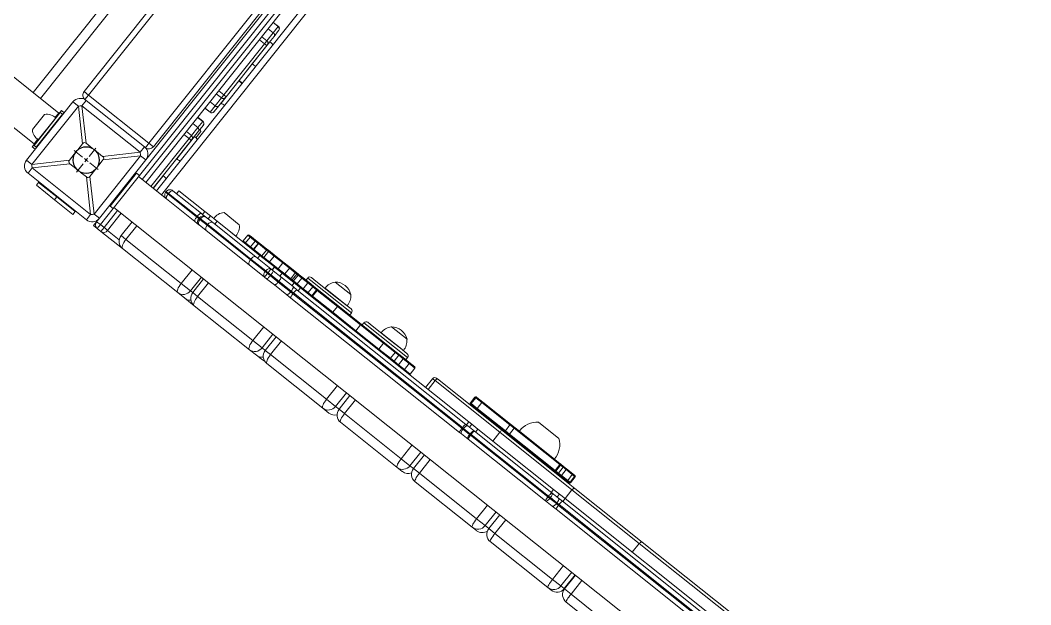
# Model space of a CAD drawing. Header units: millimetres. Extents: x -229914 to 856942, y -268655 to 87212.
# Drawn here: x -140151 to -139067, y 20175 to 20802 of the extents above; entities that cross this region are included whole.
import ezdxf

# ---------------------------------------------------------------- set-up
doc = ezdxf.new("R2010")
doc.units = ezdxf.units.MM

# ---------------------------------------------------------------- blocks, each defined once
blk = doc.blocks.new('SW_CENTERMARKSYMBOL_211')
at = {"color": 0, "linetype": 'Continuous', "lineweight": 0}
for p, q in [((0, 5), (0, 16.5)), ((-5, 0), (-16.5, 0)), ((0, 0), (-2.5, 0)), ((0, 0), (0, 2.5)), ((0, 0), (0, -2.5)), ((0, 0), (2.5, 0)), ((5, 0), (16.5, 0)), ((0, -5), (0, -16.5))]:
    blk.add_line(p, q, dxfattribs=at)
blk = doc.blocks.new('Т912NEW')
at = {"color": 8, "linetype": 'Continuous', "lineweight": 15}
for p, q in [((-228.9, -1933.7), (-228.9, -1076)), ((-52.9, -1076), (-52.9, -1933.7)), ((-84.3, -1395.8), (-84.3, -1932.3)), ((-79.3, -1933.7), (-79.3, -1395.8)), ((-67.3, -1714.6), (-67.3, -1714.3)), ((-67.3, -1733.9), (-67.3, -1723)), ((-67.3, -1738.1), (-67.3, -1733.9)), ((-67.3, -1812.3), (-67.3, -1808.2)), ((-67.3, -1823.2), (-67.3, -1812.3)), ((-67.3, -1831.9), (-67.3, -1831.7)), ((-67.3, -1844.6), (-67.3, -1844.3)), ((-67.3, -1863.9), (-67.3, -1853)), ((-67.3, -1868.1), (-67.3, -1863.9)), ((-67.3, -1933.7), (-67.3, -1868.1)), ((346.5, -1893.7), (345.3, -1893.7)), ((482.8, -1893.7), (482, -1893.7)), ((129.5, -1905.7), (125.4, -1905.7)), ((185.4, -1905.7), (129.5, -1905.7)), ((206.5, -1905.7), (202.4, -1905.7)), ((262.4, -1905.7), (206.5, -1905.7)), ((345.3, -1901.7), (346.5, -1901.7)), ((349.5, -1902.7), (349.5, -1903.7)), ((427.9, -1903.7), (427.9, -1902.7)), ((439.7, -1902.7), (439.7, -1903.7)), ((453.1, -1902.7), (453.1, -1903.7)), ((482, -1901.7), (482.8, -1901.7)), ((49.8, -1909.7), (46.6, -1909.7)), ((46.6, -1917.7), (49.8, -1917.7)), ((113.6, -1909.7), (111.6, -1909.7)), ((111.6, -1917.7), (113.6, -1917.7)), ((115.3, -1909.7), (113.6, -1909.7)), ((113.6, -1917.7), (115.3, -1917.7)), ((275.6, -1909.7), (267.7, -1909.7)), ((267.7, -1917.7), (275.6, -1917.7)), ((-193.3, -1936.3), (-193.8, -1936.3)), ((-189.3, -1953.8), (-189.8, -1953.8)), ((-189.3, -1955.8), (-189.8, -1955.8)), ((-193.3, -1973.3), (-193.8, -1973.3)), ((-84.3, -1977.3), (-84.3, -1999.4)), ((-79.3, -1999.4), (-79.3, -1976)), ((-52.9, -1976), (-52.9, -1994.8)), ((22.8, -1994.8), (22.8, -1976)), ((35.5, -1976), (35.5, -1994.8)), ((45.3, -1976), (45.3, -1994.8)), ((121, -1994.8), (121, -1976)), ((133.7, -1976), (133.7, -1994.8)), ((145.4, -1976), (145.4, -1994.8)), ((222.2, -1994.8), (222.2, -1976)), ((234.6, -1976), (234.6, -1994.8)), ((246.9, -1976), (246.9, -1994.8)), ((324.5, -1994.8), (324.5, -1976)), ((336.6, -1976), (336.6, -1994.8)), ((349.5, -1976), (349.5, -1994.8)), ((427.9, -1994.8), (427.9, -1976)), ((439.7, -1976), (439.7, -1994.8)), ((453.1, -1976), (453.1, -1994.8)), ((532.2, -1994.8), (532.2, -1976)), ((543.6, -1976), (543.6, -1994.8)), ((557.6, -1976), (557.6, -1994.8)), ((-59.6, -1994.8), (-52.9, -1994.8)), ((35.5, -1994.8), (38.6, -1994.8)), ((38.6, -1994.8), (45.3, -1994.8)), ((133.7, -1994.8), (138.2, -1994.8)), ((138.2, -1994.8), (145.4, -1994.8)), ((234.6, -1994.8), (239.3, -1994.8)), ((239.3, -1994.8), (246.9, -1994.8)), ((336.6, -1994.8), (341.5, -1994.8)), ((341.5, -1994.8), (349.5, -1994.8)), ((439.7, -1994.8), (444.7, -1994.8)), ((444.7, -1994.8), (453.1, -1994.8)), ((548.7, -1994.8), (557.6, -1994.8)), ((-74.3, -1999.8), (-58.3, -1999.8)), ((138.6, -2004.8), (138.6, -2003.6))]:
    blk.add_line(p, q, dxfattribs=at)
at = {"color": 7, "linetype": 'Continuous', "lineweight": 15}
for p, q in [((-218.9, -1076), (-218.9, -1933.7)), ((-59.6, -1076), (-59.6, -1933.7)), ((-186.8, -1898.8), (-186.8, -1110.8)), ((-180.8, -1110.8), (-180.8, -1898.8)), ((-97.8, -1898.8), (-97.8, -1110.8)), ((-91.8, -1110.8), (-91.8, -1898.8)), ((-89.3, -1914.8), (-89.3, -1396.3)), ((-74.3, -1396.3), (-74.3, -1933.7)), ((-67.3, -1714.3), (-74.3, -1714.3)), ((-67.3, -1714.6), (-74.3, -1714.6)), ((-67.3, -1723), (-74.3, -1723)), ((-67.3, -1723), (-67.3, -1714.6)), ((-64.3, -1717.3), (-64.3, -1717.5)), ((-64.3, -1717.5), (-64.3, -1725.5)), ((-67.3, -1733.9), (-74.3, -1733.9)), ((-64.3, -1725.5), (-64.3, -1736.9)), ((-64.1, -1732.9), (-64.3, -1732.9)), ((-64.1, -1763.2), (-64.1, -1732.8)), ((-67.3, -1738.1), (-74.3, -1738.1)), ((-67.3, -1808.2), (-67.3, -1738.1)), ((-67.3, -1738.1), (-64.3, -1738.1)), ((-64.3, -1736.9), (-64.3, -1738.1)), ((-64.3, -1738.1), (-64.3, -1808.2)), ((-64.3, -1763.2), (-64.1, -1763.2)), ((-64.1, -1786), (-64.1, -1763.2)), ((-64.3, -1785.9), (-64.1, -1785.9)), ((-64.1, -1786.5), (-64.3, -1786.5)), ((-64.1, -1816.8), (-64.1, -1786.5)), ((-67.3, -1808.2), (-74.3, -1808.2)), ((-67.3, -1808.2), (-64.3, -1808.2)), ((-64.3, -1808.2), (-64.3, -1809.3)), ((-64.3, -1809.3), (-64.3, -1820.8)), ((-74.3, -1812.3), (-67.3, -1812.3)), ((-64.3, -1816.8), (-64.1, -1816.8)), ((-64.3, -1820.8), (-64.3, -1828.7)), ((-67.3, -1823.2), (-74.3, -1823.2)), ((-67.3, -1831.7), (-74.3, -1831.7)), ((-74.3, -1831.9), (-67.3, -1831.9)), ((-67.3, -1831.7), (-67.3, -1823.2)), ((-64.3, -1828.7), (-64.3, -1828.9)), ((-67.3, -1844.3), (-74.3, -1844.3)), ((-67.3, -1844.6), (-74.3, -1844.6)), ((-67.3, -1853), (-74.3, -1853)), ((-67.3, -1853), (-67.3, -1844.6)), ((-64.3, -1847.3), (-64.3, -1847.5)), ((-64.3, -1847.5), (-64.3, -1855.5)), ((-67.3, -1863.9), (-74.3, -1863.9)), ((-64.3, -1855.5), (-64.3, -1866.9)), ((-64.1, -1862.9), (-64.3, -1862.9)), ((-64.1, -1893.2), (-64.1, -1862.8)), ((-62.3, -1862.8), (-62.3, -1854.3)), ((-67.3, -1868.1), (-74.3, -1868.1)), ((-67.3, -1868.1), (-64.3, -1868.1)), ((-64.3, -1866.9), (-64.3, -1868.1)), ((-64.3, -1868.1), (-64.3, -1933.7)), ((443.4, -1872.2), (415.4, -1872.2)), ((-64.3, -1893.2), (-64.1, -1893.2)), ((151.2, -1890.7), (151.2, -1890.9)), ((172.7, -1890.7), (151.2, -1890.7)), ((172.7, -1890.9), (172.7, -1890.7)), ((228.2, -1890.7), (228.2, -1890.9)), ((249.7, -1890.7), (228.2, -1890.7)), ((249.7, -1890.9), (249.7, -1890.7)), ((345.3, -1893.7), (345.3, -1901.7)), ((346.3, -1892.7), (347.2, -1892.7)), ((354.8, -1893.7), (346.5, -1893.7)), ((346.5, -1893.7), (346.5, -1901.7)), ((347.2, -1892.7), (355.2, -1892.7)), ((354.8, -1901.7), (354.8, -1893.7)), ((393.3, -1893.7), (354.8, -1893.7)), ((355.2, -1892.7), (393.1, -1892.7)), ((393.1, -1892.7), (399.6, -1892.7)), ((393.3, -1901.7), (393.3, -1893.7)), ((398.9, -1893.7), (393.3, -1893.7)), ((461.7, -1893.7), (398.9, -1893.7)), ((398.9, -1893.7), (398.9, -1901.7)), ((399.6, -1892.7), (460.9, -1892.7)), ((453.5, -1892.5), (405.4, -1892.5)), ((405.5, -1892.5), (405.5, -1892.7)), ((453.4, -1892.7), (453.4, -1892.5)), ((460.9, -1892.7), (461.8, -1892.7)), ((461.7, -1901.7), (461.7, -1893.7)), ((462.6, -1893.7), (461.7, -1893.7)), ((461.8, -1892.7), (465.9, -1892.7)), ((462.6, -1901.7), (462.6, -1893.7)), ((466.1, -1893.7), (462.6, -1893.7)), ((465.9, -1892.7), (470.2, -1892.7)), ((466.1, -1893.7), (466.1, -1901.7)), ((470.3, -1893.7), (466.1, -1893.7)), ((470.2, -1892.7), (478.6, -1892.7)), ((470.3, -1901.7), (470.3, -1893.7)), ((478.8, -1893.7), (470.3, -1893.7)), ((478.6, -1892.7), (481.6, -1892.7)), ((478.8, -1901.7), (478.8, -1893.7)), ((482, -1893.7), (478.8, -1893.7)), ((481.6, -1892.7), (481.8, -1892.7)), ((482, -1901.7), (482, -1893.7)), ((482.8, -1901.7), (482.8, -1893.7)), ((-186.8, -1898.8), (-180.8, -1898.8)), ((-180.8, -1898.8), (-180.8, -1904.8)), ((-180.8, -1898.8), (-97.8, -1898.8)), ((-179.3, -1904.8), (-180.8, -1904.8)), ((-179.3, -1904.8), (-179.3, -1912.2)), ((-179.3, -1904.8), (-99.3, -1904.8)), ((-97.8, -1904.8), (-99.3, -1904.8)), ((-99.3, -1912.2), (-99.3, -1904.8)), ((-97.8, -1898.8), (-91.8, -1898.8)), ((-97.8, -1898.8), (-97.8, -1904.8)), ((-97.8, -1904.8), (-96.8, -1904.8)), ((-96.8, -1904.8), (-96.8, -1904.8)), ((32.4, -1906.7), (11.4, -1906.7)), ((125.4, -1905.7), (125.4, -1908.7)), ((128.4, -1902.7), (132.1, -1902.7)), ((132.1, -1902.7), (161.3, -1902.7)), ((146.7, -1902.5), (146.7, -1902.7)), ((177.1, -1902.5), (146.7, -1902.5)), ((175.4, -1902.7), (161.3, -1902.7)), ((175.4, -1902.7), (182.4, -1902.7)), ((177.1, -1902.7), (177.1, -1902.5)), ((185.4, -1908.7), (185.4, -1905.7)), ((202.4, -1905.7), (202.4, -1908.7)), ((205.4, -1902.7), (209.1, -1902.7)), ((209.1, -1902.7), (238.3, -1902.7)), ((223.7, -1902.5), (223.7, -1902.7)), ((254.1, -1902.5), (223.7, -1902.5)), ((252.4, -1902.7), (238.3, -1902.7)), ((252.4, -1902.7), (259.4, -1902.7)), ((254.1, -1902.7), (254.1, -1902.5)), ((262.4, -1908.7), (262.4, -1905.7)), ((300.8, -1906.7), (297.4, -1906.7)), ((297.4, -1918.7), (297.4, -1906.7)), ((300.4, -1903.7), (301.7, -1903.7)), ((300.8, -1918.7), (300.8, -1906.7)), ((389.7, -1906.7), (300.8, -1906.7)), ((301.7, -1903.7), (389.4, -1903.7)), ((347.2, -1902.7), (346.3, -1902.7)), ((346.5, -1901.7), (354.8, -1901.7)), ((355.2, -1902.7), (347.2, -1902.7)), ((354.8, -1901.7), (393.3, -1901.7)), ((393.1, -1902.7), (355.2, -1902.7)), ((389.4, -1903.7), (490.4, -1903.7)), ((389.7, -1918.7), (389.7, -1906.7)), ((488.7, -1906.7), (389.7, -1906.7)), ((399.6, -1902.7), (393.1, -1902.7)), ((393.3, -1901.7), (398.9, -1901.7)), ((398.9, -1901.7), (461.7, -1901.7)), ((460.9, -1902.7), (399.6, -1902.7)), ((444.7, -1902.7), (444.7, -1903.7)), ((461.8, -1902.7), (460.9, -1902.7)), ((461.7, -1901.7), (462.6, -1901.7)), ((465.9, -1902.7), (461.8, -1902.7)), ((462.6, -1901.7), (466.1, -1901.7)), ((470.2, -1902.7), (465.9, -1902.7)), ((466.1, -1901.7), (470.3, -1901.7)), ((478.6, -1902.7), (470.2, -1902.7)), ((470.3, -1901.7), (478.8, -1901.7)), ((481.6, -1902.7), (478.6, -1902.7)), ((478.8, -1901.7), (482, -1901.7)), ((481.8, -1902.7), (481.6, -1902.7)), ((488.7, -1918.7), (488.7, -1906.7)), ((581, -1906.7), (488.7, -1906.7)), ((490.4, -1903.7), (582.5, -1903.7)), ((581, -1918.7), (581, -1906.7)), ((723.5, -1906.7), (581, -1906.7)), ((582.5, -1903.7), (723.4, -1903.7)), ((-181.9, -1914.8), (-189.3, -1914.8)), ((-189.3, -1994.8), (-189.3, -1914.8)), ((-153.3, -1943.5), (-181.9, -1914.8)), ((-181.9, -1914.8), (-181.9, -1994.8)), ((-179.3, -1912.2), (-150.6, -1940.8)), ((-99.3, -1912.2), (-179.3, -1912.2)), ((-127.9, -1940.8), (-99.3, -1912.2)), ((-96.6, -1914.8), (-125.3, -1943.5)), ((-96.6, -1994.8), (-96.6, -1914.8)), ((-89.3, -1914.8), (-96.6, -1914.8)), ((-89.3, -1914.8), (-89.3, -1994.8)), ((-64.1, -1916.5), (-64.3, -1916.5)), ((-64.1, -1933.7), (-64.1, -1916.5)), ((-41, -1922.7), (-41, -1918.7)), ((-41, -1918.7), (-5.2, -1918.7)), ((-5.2, -1922.7), (-5.2, -1918.7)), ((-5.2, -1918.7), (2.3, -1918.7)), ((2.3, -1922.7), (2.3, -1918.7)), ((2.3, -1918.7), (11.4, -1918.7)), ((6.7, -1918.5), (6.7, -1918.7)), ((37, -1918.5), (6.7, -1918.5)), ((11.4, -1922.7), (11.4, -1918.7)), ((11.4, -1918.7), (70.2, -1918.7)), ((37, -1918.7), (37, -1918.5)), ((46.6, -1909.7), (46.6, -1917.7)), ((47.6, -1908.7), (50.7, -1908.7)), ((56.7, -1909.7), (49.8, -1909.7)), ((49.8, -1909.7), (49.8, -1917.7)), ((49.8, -1917.7), (56.7, -1917.7)), ((50.7, -1908.7), (56.2, -1908.7)), ((56.2, -1908.7), (60.3, -1908.7)), ((56.7, -1909.7), (56.7, -1917.7)), ((60.7, -1909.7), (56.7, -1909.7)), ((56.7, -1917.7), (60.7, -1917.7)), ((60.3, -1908.7), (71.2, -1908.7)), ((60.7, -1909.7), (60.7, -1917.7)), ((61.2, -1909.7), (60.7, -1909.7)), ((60.7, -1917.7), (61.2, -1917.7)), ((61.2, -1909.7), (61.2, -1917.7)), ((72.2, -1909.7), (61.2, -1909.7)), ((61.2, -1917.7), (72.2, -1917.7)), ((70.2, -1922.7), (70.2, -1918.7)), ((70.2, -1918.7), (90.1, -1918.7)), ((71.2, -1908.7), (73.8, -1908.7)), ((72.2, -1909.7), (72.2, -1917.7)), ((74.8, -1909.7), (72.2, -1909.7)), ((72.2, -1917.7), (74.8, -1917.7)), ((73.8, -1908.7), (81.6, -1908.7)), ((74.8, -1909.7), (74.8, -1917.7)), ((82.5, -1909.7), (74.8, -1909.7)), ((74.8, -1917.7), (82.5, -1917.7)), ((81.6, -1908.7), (93.9, -1908.7)), ((82.5, -1909.7), (82.5, -1917.7)), ((94.5, -1909.7), (82.5, -1909.7)), ((82.5, -1917.7), (94.5, -1917.7)), ((90.1, -1922.7), (90.1, -1918.7)), ((90.1, -1918.7), (90.4, -1918.7)), ((90.4, -1922.7), (90.4, -1918.7)), ((90.4, -1918.7), (100.9, -1918.7)), ((93.9, -1908.7), (103.2, -1908.7)), ((94.5, -1909.7), (94.5, -1917.7)), ((103.4, -1909.7), (94.5, -1909.7)), ((94.5, -1917.7), (103.4, -1917.7)), ((100.9, -1922.7), (100.9, -1918.7)), ((100.9, -1918.7), (117.4, -1918.7)), ((103.2, -1908.7), (112.4, -1908.7)), ((103.4, -1909.7), (103.4, -1917.7)), ((111.6, -1909.7), (103.4, -1909.7)), ((103.4, -1917.7), (111.6, -1917.7)), ((111.6, -1909.7), (111.6, -1917.7)), ((112.4, -1908.7), (114.6, -1908.7)), ((113.6, -1909.7), (113.6, -1917.7)), ((114.6, -1908.7), (116.3, -1908.7)), ((115.3, -1909.7), (115.3, -1917.7)), ((120.5, -1909.7), (115.3, -1909.7)), ((115.3, -1917.7), (120.5, -1917.7)), ((116.3, -1908.7), (121.5, -1908.7)), ((117.4, -1922.7), (117.4, -1918.7)), ((117.4, -1918.7), (126, -1918.7)), ((128.8, -1909.7), (120.5, -1909.7)), ((120.5, -1909.7), (120.5, -1917.7)), ((120.5, -1917.7), (128.8, -1917.7)), ((121.5, -1908.7), (129.6, -1908.7)), ((126, -1922.7), (126, -1918.7)), ((126, -1918.7), (356.7, -1918.7)), ((128.8, -1909.7), (128.8, -1917.7)), ((135.4, -1909.7), (128.8, -1909.7)), ((128.8, -1917.7), (135.4, -1917.7)), ((129.6, -1908.7), (135.9, -1908.7)), ((135.4, -1909.7), (135.4, -1917.7)), ((140.7, -1909.7), (135.4, -1909.7)), ((135.4, -1917.7), (140.7, -1917.7)), ((135.9, -1908.7), (140.8, -1908.7)), ((140.7, -1909.7), (141.6, -1909.7)), ((140.7, -1917.7), (140.7, -1909.7)), ((140.7, -1917.7), (141.6, -1917.7)), ((140.8, -1908.7), (168.9, -1908.7)), ((141.6, -1909.7), (141.6, -1917.7)), ((169.3, -1909.7), (141.6, -1909.7)), ((141.6, -1917.7), (169.3, -1917.7)), ((168.9, -1908.7), (201.1, -1908.7)), ((169.3, -1909.7), (169.3, -1917.7)), ((201, -1909.7), (169.3, -1909.7)), ((169.3, -1917.7), (201, -1917.7)), ((232.5, -1909.7), (201, -1909.7)), ((201, -1909.7), (201, -1917.7)), ((201, -1917.7), (232.5, -1917.7)), ((201.1, -1908.7), (232.9, -1908.7)), ((248.4, -1909.7), (232.5, -1909.7)), ((232.5, -1909.7), (232.5, -1917.7)), ((232.5, -1917.7), (248.4, -1917.7)), ((232.9, -1908.7), (249.1, -1908.7)), ((248.4, -1909.7), (248.4, -1917.7)), ((253.4, -1909.7), (248.4, -1909.7)), ((248.4, -1917.7), (253.4, -1917.7)), ((249.1, -1908.7), (252.9, -1908.7)), ((252.9, -1908.7), (258.7, -1908.7)), ((253.4, -1909.7), (253.4, -1917.7)), ((259.5, -1909.7), (253.4, -1909.7)), ((253.4, -1917.7), (259.5, -1917.7)), ((258.7, -1908.7), (266.7, -1908.7)), ((259.5, -1909.7), (259.5, -1917.7)), ((267.7, -1909.7), (259.5, -1909.7)), ((259.5, -1917.7), (267.7, -1917.7)), ((266.7, -1908.7), (274.6, -1908.7)), ((267.7, -1909.7), (267.7, -1917.7)), ((275.6, -1917.7), (275.6, -1909.7)), ((356.7, -1922.7), (356.7, -1918.7)), ((356.7, -1918.7), (360.7, -1918.7)), ((360.7, -1922.7), (360.7, -1918.7)), ((360.7, -1918.7), (369.1, -1918.7)), ((369.1, -1922.7), (369.1, -1918.7)), ((369.1, -1918.7), (473.1, -1918.7)), ((473.1, -1922.7), (473.1, -1918.7)), ((473.1, -1918.7), (480.9, -1918.7)), ((480.9, -1922.7), (480.9, -1918.7)), ((480.9, -1918.7), (488.8, -1918.7)), ((488.8, -1922.7), (488.8, -1918.7)), ((488.8, -1918.7), (739.8, -1918.7)), ((-189.3, -1929.8), (-193.3, -1929.8)), ((-193.3, -1929.8), (-193.3, -1939.7)), ((-47.8, -1927.7), (-51.1, -1927.7)), ((-51.1, -1928.7), (-51.1, -1927.7)), ((-51.1, -1928.7), (-47.8, -1928.7)), ((-8.6, -1927.7), (-47.8, -1927.7)), ((-47.8, -1928.7), (-47.8, -1927.7)), ((-47.8, -1928.7), (-8.6, -1928.7)), ((-46.1, -1922.7), (-6.9, -1922.7)), ((-5.7, -1927.7), (-8.6, -1927.7)), ((-8.6, -1928.7), (-8.6, -1927.7)), ((-8.6, -1928.7), (-5.7, -1928.7)), ((-6.9, -1922.7), (-1.5, -1922.7)), ((-4.1, -1927.7), (-5.7, -1927.7)), ((-5.7, -1928.7), (-5.7, -1927.7)), ((-5.7, -1928.7), (-4.1, -1928.7)), ((5.8, -1927.7), (-4.1, -1927.7)), ((-4.1, -1928.7), (-4.1, -1927.7)), ((-4.1, -1928.7), (5.8, -1928.7)), ((-1.5, -1922.7), (-1.1, -1922.7)), ((-1.1, -1922.7), (8.6, -1922.7)), ((65.1, -1927.7), (5.8, -1927.7)), ((5.8, -1928.7), (5.8, -1927.7)), ((5.8, -1928.7), (65.1, -1928.7)), ((8.6, -1922.7), (67.6, -1922.7)), ((85.4, -1927.7), (65.1, -1927.7)), ((65.1, -1928.7), (65.1, -1927.7)), ((65.1, -1928.7), (85.4, -1928.7)), ((67.6, -1922.7), (88.5, -1922.7)), ((88.6, -1927.7), (85.4, -1927.7)), ((85.4, -1928.7), (85.4, -1927.7)), ((85.4, -1928.7), (88.6, -1928.7)), ((88.5, -1922.7), (91.4, -1922.7)), ((88.6, -1928.7), (88.6, -1927.7)), ((92.4, -1927.7), (88.6, -1927.7)), ((88.6, -1928.7), (92.4, -1928.7)), ((91.4, -1922.7), (102.2, -1922.7)), ((92.4, -1928.7), (92.4, -1927.7)), ((103.4, -1927.7), (92.4, -1927.7)), ((92.4, -1928.7), (103.4, -1928.7)), ((102.2, -1922.7), (118.9, -1922.7)), ((103.4, -1928.7), (103.4, -1927.7)), ((120.3, -1927.7), (103.4, -1927.7)), ((103.4, -1928.7), (120.3, -1928.7)), ((118.9, -1922.7), (124.7, -1922.7)), ((120.3, -1928.7), (120.3, -1927.7)), ((123.5, -1927.7), (120.3, -1927.7)), ((120.3, -1928.7), (123.5, -1928.7)), ((355.2, -1927.7), (123.5, -1927.7)), ((123.5, -1928.7), (123.5, -1927.7)), ((123.5, -1928.7), (355.2, -1928.7)), ((124.7, -1922.7), (355.9, -1922.7)), ((356.6, -1927.7), (355.2, -1927.7)), ((355.2, -1928.7), (355.2, -1927.7)), ((355.2, -1928.7), (356.6, -1928.7)), ((355.9, -1922.7), (358.6, -1922.7)), ((365.7, -1927.7), (356.6, -1927.7)), ((356.6, -1928.7), (356.6, -1927.7)), ((356.6, -1928.7), (365.7, -1928.7)), ((358.6, -1922.7), (367.7, -1922.7)), ((367.1, -1927.7), (365.7, -1927.7)), ((365.7, -1928.7), (365.7, -1927.7)), ((365.7, -1928.7), (367.1, -1928.7)), ((473.2, -1927.7), (367.1, -1927.7)), ((367.1, -1928.7), (367.1, -1927.7)), ((367.1, -1928.7), (473.2, -1928.7)), ((367.7, -1922.7), (473.8, -1922.7)), ((475.8, -1927.7), (473.2, -1927.7)), ((473.2, -1928.7), (473.2, -1927.7)), ((473.2, -1928.7), (475.8, -1928.7)), ((473.8, -1922.7), (482.9, -1922.7)), ((475.8, -1928.7), (475.8, -1927.7)), ((484.8, -1927.7), (475.8, -1927.7)), ((475.8, -1928.7), (484.8, -1928.7)), ((482.9, -1922.7), (488.3, -1922.7)), ((484.8, -1928.7), (484.8, -1927.7)), ((487.8, -1927.7), (484.8, -1927.7)), ((484.8, -1928.7), (487.8, -1928.7)), ((739.6, -1927.7), (487.8, -1927.7)), ((487.8, -1928.7), (487.8, -1927.7)), ((487.8, -1928.7), (739.6, -1928.7)), ((488.3, -1922.7), (740.1, -1922.7)), ((-193.8, -1933.7), (-2085.8, -1933.7)), ((-193.8, -1939.6), (-193.8, -1933.7)), ((-193.3, -1934.8), (-193.8, -1934.8)), ((-193, -1939.6), (-193, -1970)), ((-192.8, -1939.7), (-193, -1939.7)), ((-192.8, -1932.3), (-189.8, -1932.3)), ((-192.8, -1977.3), (-192.8, -1932.3)), ((-189.8, -1977.3), (-189.8, -1932.3)), ((-150.6, -1940.8), (-142.2, -1940.8)), ((-136.3, -1940.8), (-127.9, -1940.8)), ((-88.3, -1932.3), (-88.3, -1977.3)), ((-88.3, -1932.3), (-84.3, -1932.3)), ((-84.3, -1932.3), (-84.3, -1977.3)), ((-46.1, -1933.7), (-84.3, -1933.7)), ((-6.9, -1933.7), (-46.1, -1933.7)), ((-1.5, -1933.7), (-6.9, -1933.7)), ((-1.1, -1933.7), (-1.5, -1933.7)), ((8.6, -1933.7), (-1.1, -1933.7)), ((67.6, -1933.7), (8.6, -1933.7)), ((88.5, -1933.7), (67.6, -1933.7)), ((91.4, -1933.7), (88.5, -1933.7)), ((102.2, -1933.7), (91.4, -1933.7)), ((118.9, -1933.7), (102.2, -1933.7)), ((124.7, -1933.7), (118.9, -1933.7)), ((355.9, -1933.7), (124.7, -1933.7)), ((358.6, -1933.7), (355.9, -1933.7)), ((367.7, -1933.7), (358.6, -1933.7)), ((473.8, -1933.7), (367.7, -1933.7)), ((482.9, -1933.7), (473.8, -1933.7)), ((488.3, -1933.7), (482.9, -1933.7)), ((740.1, -1933.7), (488.3, -1933.7)), ((-204.8, -1944.3), (-204.8, -1965.3)), ((-153.3, -1943.5), (-153.3, -1951.9)), ((-125.3, -1943.5), (-125.3, -1951.9)), ((-153.3, -1957.7), (-153.3, -1966.2)), ((-125.3, -1957.7), (-125.3, -1966.2)), ((-193.8, -1976), (-193.8, -1970)), ((-193.3, -1970), (-193.3, -1979.8)), ((-193, -1970), (-192.8, -1970)), ((-181.9, -1994.8), (-153.3, -1966.2)), ((-150.6, -1968.8), (-179.3, -1997.5)), ((-142.2, -1968.8), (-150.6, -1968.8)), ((-127.9, -1968.8), (-136.3, -1968.8)), ((-99.3, -1997.5), (-127.9, -1968.8)), ((-125.3, -1966.2), (-96.6, -1994.8)), ((-289.9, -1976), (-193.8, -1976)), ((-193.3, -1974.8), (-193.8, -1974.8)), ((-189.3, -1979.8), (-193.3, -1979.8)), ((-192.8, -1977.3), (-189.8, -1977.3)), ((-88.3, -1977.3), (-84.3, -1977.3)), ((-84.3, -1976), (1805.8, -1976)), ((-74.3, -1976), (-74.3, -1999.8)), ((-59.6, -1976), (-59.6, -1994.8)), ((38.6, -1976), (38.6, -1994.8)), ((138.2, -1976), (138.2, -1994.8)), ((239.3, -1976), (239.3, -1994.8)), ((341.5, -1976), (341.5, -1994.8)), ((444.7, -1976), (444.7, -1994.8)), ((548.2, -1976), (548.2, -1994.8)), ((548.7, -1976), (548.7, -1994.8)), ((-189.3, -1994.8), (-181.9, -1994.8)), ((-96.6, -1994.8), (-89.3, -1994.8)), ((-89.3, -1999.8), (-89.3, -1994.8)), ((-52.9, -1994.8), (22.8, -1994.8)), ((22.8, -1994.8), (35.5, -1994.8)), ((45.3, -1994.8), (121, -1994.8)), ((121, -1994.8), (133.7, -1994.8)), ((145.4, -1994.8), (222.2, -1994.8)), ((222.2, -1994.8), (234.6, -1994.8)), ((246.9, -1994.8), (324.5, -1994.8)), ((324.5, -1994.8), (336.6, -1994.8)), ((349.5, -1994.8), (427.9, -1994.8)), ((427.9, -1994.8), (439.7, -1994.8)), ((453.1, -1994.8), (532.2, -1994.8)), ((532.2, -1994.8), (543.6, -1994.8)), ((543.6, -1994.8), (548.2, -1994.8)), ((557.6, -1994.8), (637.1, -1994.8)), ((-179.3, -1997.5), (-99.3, -1997.5)), ((-179.3, -1997.5), (-179.3, -2004.8)), ((-99.3, -2004.8), (-179.3, -2004.8)), ((-164.3, -2004.8), (-164.3, -2005.3)), ((-164.3, -2009.3), (-164.3, -2005.3)), ((-164.3, -2005.3), (-139.3, -2005.3)), ((-139.3, -2005.3), (-114.3, -2005.3)), ((-139.3, -2009.3), (-139.3, -2005.3)), ((-114.3, -2004.8), (-114.3, -2005.3)), ((-114.3, -2005.3), (-114.3, -2009.3)), ((-99.3, -2004.8), (-99.3, -1997.5)), ((-89.3, -2004.8), (-89.3, -1999.8)), ((-84.3, -2004.8), (-89.3, -2004.8)), ((-84.3, -1999.4), (-84.3, -2004.8)), ((-79.3, -1999.4), (-84.3, -1999.4)), ((-79.3, -2004.8), (-84.3, -2004.8)), ((-79.3, -2004.8), (-79.3, -1999.4)), ((-49.6, -2004.8), (-79.3, -2004.8)), ((26, -2004.8), (-49.6, -2004.8)), ((35.8, -2004.8), (26, -2004.8)), ((48.6, -2004.8), (35.8, -2004.8)), ((124.3, -2004.8), (48.6, -2004.8)), ((134, -2004.8), (124.3, -2004.8)), ((138.6, -2004.8), (134, -2004.8)), ((225, -2004.8), (148.2, -2004.8)), ((233.4, -2004.8), (225, -2004.8)), ((326.9, -2004.8), (249.3, -2004.8)), ((334.1, -2004.8), (326.9, -2004.8)), ((429.9, -2004.8), (351.5, -2004.8)), ((435.8, -2004.8), (429.9, -2004.8)), ((533.7, -2004.8), (454.7, -2004.8)), ((538.3, -2004.8), (533.7, -2004.8)), ((638.2, -2004.8), (558.7, -2004.8)), ((-139.3, -2009.3), (-164.3, -2009.3)), ((-114.3, -2009.3), (-139.3, -2009.3))]:
    blk.add_line(p, q, dxfattribs=at)
at = {"color": 7, "linetype": 'Continuous', "lineweight": 15, "flags": 128}
for points in [[(-62.3, -1854.3), (-63.4, -1853.2), (-64.3, -1852.6)], [(301.7, -1903.7), (301.6, -1903.7), (301.4, -1903.9), (301.2, -1904.2), (301.1, -1904.6), (301, -1905), (300.9, -1905.5), (300.8, -1906.1), (300.8, -1906.7)], [(490.4, -1903.7), (490.1, -1903.7), (489.8, -1903.9), (489.5, -1904.2), (489.2, -1904.6), (489, -1905), (488.8, -1905.5), (488.7, -1906.1), (488.7, -1906.7)], [(581, -1906.7), (581.1, -1906.1), (581.1, -1905.5), (581.3, -1905), (581.5, -1904.6), (581.7, -1904.2), (581.9, -1903.9), (582.2, -1903.7), (582.5, -1903.7)], [(56.2, -1908.7), (56.3, -1908.7), (56.4, -1908.8), (56.5, -1908.9), (56.5, -1909), (56.6, -1909.1), (56.6, -1909.3), (56.6, -1909.5), (56.7, -1909.7)], [(56.7, -1917.7), (56.6, -1917.9), (56.6, -1918.1), (56.6, -1918.2), (56.5, -1918.4), (56.5, -1918.5), (56.4, -1918.6), (56.3, -1918.7), (56.2, -1918.7)], [(60.3, -1908.7), (60.3, -1908.7), (60.4, -1908.8), (60.5, -1908.9), (60.6, -1909), (60.6, -1909.1), (60.6, -1909.3), (60.7, -1909.5), (60.7, -1909.7)], [(60.7, -1917.7), (60.7, -1917.9), (60.6, -1918.1), (60.6, -1918.2), (60.6, -1918.4), (60.5, -1918.5), (60.4, -1918.6), (60.3, -1918.7), (60.3, -1918.7)], [(93.9, -1908.7), (94, -1908.7), (94.1, -1908.8), (94.2, -1908.9), (94.3, -1909), (94.4, -1909.1), (94.5, -1909.3), (94.5, -1909.5), (94.5, -1909.7)], [(94.5, -1917.7), (94.5, -1917.9), (94.5, -1918.1), (94.4, -1918.2), (94.3, -1918.4), (94.2, -1918.5), (94.1, -1918.6), (94, -1918.7), (93.9, -1918.7)], [(135.9, -1908.7), (135.8, -1908.7), (135.7, -1908.8), (135.6, -1908.9), (135.6, -1909), (135.5, -1909.1), (135.4, -1909.3), (135.4, -1909.5), (135.4, -1909.7)], [(135.4, -1917.7), (135.4, -1917.9), (135.4, -1918.1), (135.5, -1918.2), (135.6, -1918.4), (135.6, -1918.5), (135.7, -1918.6), (135.8, -1918.7), (135.9, -1918.7)], [(168.9, -1908.7), (169, -1908.7), (169, -1908.8), (169.1, -1908.9), (169.2, -1909), (169.2, -1909.1), (169.2, -1909.3), (169.3, -1909.5), (169.3, -1909.7)], [(168.9, -1918.7), (169, -1918.7), (169, -1918.6), (169.1, -1918.5), (169.2, -1918.4), (169.2, -1918.2), (169.2, -1918.1), (169.3, -1917.9), (169.3, -1917.7)], [(232.9, -1908.7), (232.8, -1908.7), (232.7, -1908.8), (232.7, -1908.9), (232.6, -1909), (232.5, -1909.1), (232.5, -1909.3), (232.5, -1909.5), (232.5, -1909.7)], [(232.9, -1918.7), (232.8, -1918.7), (232.7, -1918.6), (232.7, -1918.5), (232.6, -1918.4), (232.5, -1918.2), (232.5, -1918.1), (232.5, -1917.9), (232.5, -1917.7)], [(253.4, -1909.7), (253.4, -1909.5), (253.4, -1909.3), (253.3, -1909.1), (253.3, -1909), (253.2, -1908.9), (253.1, -1908.8), (253, -1908.7), (252.9, -1908.7)], [(252.9, -1918.7), (253, -1918.7), (253.1, -1918.6), (253.2, -1918.5), (253.3, -1918.4), (253.3, -1918.2), (253.4, -1918.1), (253.4, -1917.9), (253.4, -1917.7)], [(-46.1, -1922.7), (-46.4, -1922.8), (-46.7, -1923.1), (-47, -1923.5), (-47.3, -1924.1), (-47.5, -1924.9), (-47.7, -1925.8), (-47.8, -1926.7), (-47.8, -1927.7)], [(-47.8, -1928.7), (-47.8, -1929.7), (-47.7, -1930.6), (-47.5, -1931.5), (-47.3, -1932.2), (-47, -1932.8), (-46.7, -1933.3), (-46.4, -1933.6), (-46.1, -1933.7)], [(-6.9, -1922.7), (-7.2, -1922.8), (-7.5, -1923.1), (-7.8, -1923.5), (-8.1, -1924.1), (-8.3, -1924.9), (-8.5, -1925.8), (-8.6, -1926.7), (-8.6, -1927.7)], [(-8.6, -1928.7), (-8.6, -1929.7), (-8.5, -1930.6), (-8.3, -1931.5), (-8.1, -1932.2), (-7.8, -1932.8), (-7.5, -1933.3), (-7.2, -1933.6), (-6.9, -1933.7)], [(-1.1, -1922.7), (-1.7, -1922.8), (-2.3, -1923.1), (-2.8, -1923.5), (-3.2, -1924.1), (-3.6, -1924.9), (-3.9, -1925.8), (-4.1, -1926.7), (-4.1, -1927.7)], [(-4.1, -1928.7), (-4.1, -1929.7), (-3.9, -1930.6), (-3.6, -1931.5), (-3.2, -1932.2), (-2.8, -1932.8), (-2.3, -1933.3), (-1.7, -1933.6), (-1.1, -1933.7)], [(8.6, -1922.7), (8, -1922.8), (7.5, -1923.1), (7, -1923.5), (6.6, -1924.1), (6.3, -1924.9), (6, -1925.8), (5.8, -1926.7), (5.8, -1927.7)], [(5.8, -1928.7), (5.8, -1929.7), (6, -1930.6), (6.3, -1931.5), (6.6, -1932.2), (7, -1932.8), (7.5, -1933.3), (8, -1933.6), (8.6, -1933.7)], [(67.6, -1922.7), (67.2, -1922.8), (66.7, -1923.1), (66.2, -1923.5), (65.9, -1924.1), (65.5, -1924.9), (65.3, -1925.8), (65.2, -1926.7), (65.1, -1927.7)], [(65.1, -1928.7), (65.2, -1929.7), (65.3, -1930.6), (65.5, -1931.5), (65.9, -1932.2), (66.2, -1932.8), (66.7, -1933.3), (67.2, -1933.6), (67.6, -1933.7)], [(88.5, -1922.7), (87.9, -1922.8), (87.3, -1923.1), (86.8, -1923.5), (86.3, -1924.1), (85.9, -1924.9), (85.6, -1925.8), (85.4, -1926.7), (85.4, -1927.7)], [(85.4, -1928.7), (85.4, -1929.7), (85.6, -1930.6), (85.9, -1931.5), (86.3, -1932.2), (86.8, -1932.8), (87.3, -1933.3), (87.9, -1933.6), (88.5, -1933.7)], [(91.4, -1922.7), (91.6, -1922.8), (91.8, -1923.1), (92, -1923.5), (92.1, -1924.1), (92.2, -1924.9), (92.3, -1925.8), (92.4, -1926.7), (92.4, -1927.7)], [(92.4, -1928.7), (92.4, -1929.7), (92.3, -1930.6), (92.2, -1931.5), (92.1, -1932.2), (92, -1932.8), (91.8, -1933.3), (91.6, -1933.6), (91.4, -1933.7)], [(102.2, -1922.7), (102.4, -1922.8), (102.6, -1923.1), (102.8, -1923.5), (103, -1924.1), (103.2, -1924.9), (103.3, -1925.8), (103.3, -1926.7), (103.4, -1927.7)], [(103.4, -1928.7), (103.3, -1929.7), (103.3, -1930.6), (103.2, -1931.5), (103, -1932.2), (102.8, -1932.8), (102.6, -1933.3), (102.4, -1933.6), (102.2, -1933.7)], [(118.9, -1922.7), (119.1, -1922.8), (119.4, -1923.1), (119.6, -1923.5), (119.9, -1924.1), (120, -1924.9), (120.2, -1925.8), (120.3, -1926.7), (120.3, -1927.7)], [(120.3, -1928.7), (120.3, -1929.7), (120.2, -1930.6), (120, -1931.5), (119.9, -1932.2), (119.6, -1932.8), (119.4, -1933.3), (119.1, -1933.6), (118.9, -1933.7)], [(123.5, -1927.7), (123.5, -1926.7), (123.6, -1925.8), (123.7, -1924.9), (123.8, -1924.1), (124, -1923.5), (124.2, -1923.1), (124.5, -1922.8), (124.7, -1922.7)], [(123.5, -1928.7), (123.5, -1929.7), (123.6, -1930.6), (123.7, -1931.5), (123.8, -1932.2), (124, -1932.8), (124.2, -1933.3), (124.5, -1933.6), (124.7, -1933.7)], [(355.2, -1927.7), (355.2, -1926.7), (355.2, -1925.8), (355.3, -1924.9), (355.4, -1924.1), (355.5, -1923.5), (355.6, -1923.1), (355.8, -1922.8), (355.9, -1922.7)], [(355.2, -1928.7), (355.2, -1929.7), (355.2, -1930.6), (355.3, -1931.5), (355.4, -1932.2), (355.5, -1932.8), (355.6, -1933.3), (355.8, -1933.6), (355.9, -1933.7)], [(356.6, -1927.7), (356.7, -1926.7), (356.8, -1925.8), (357, -1924.9), (357.2, -1924.1), (357.5, -1923.5), (357.9, -1923.1), (358.3, -1922.8), (358.6, -1922.7)], [(358.6, -1933.7), (358.3, -1933.6), (357.9, -1933.3), (357.5, -1932.8), (357.2, -1932.2), (357, -1931.5), (356.8, -1930.6), (356.7, -1929.7), (356.6, -1928.7)], [(365.7, -1927.7), (365.8, -1926.7), (365.9, -1925.8), (366.1, -1924.9), (366.3, -1924.1), (366.6, -1923.5), (367, -1923.1), (367.3, -1922.8), (367.7, -1922.7)], [(367.7, -1933.7), (367.3, -1933.6), (367, -1933.3), (366.6, -1932.8), (366.3, -1932.2), (366.1, -1931.5), (365.9, -1930.6), (365.8, -1929.7), (365.7, -1928.7)], [(475.8, -1927.7), (475.8, -1926.7), (475.7, -1925.8), (475.5, -1924.9), (475.2, -1924.1), (474.9, -1923.5), (474.6, -1923.1), (474.2, -1922.8), (473.8, -1922.7)], [(473.8, -1933.7), (474.2, -1933.6), (474.6, -1933.3), (474.9, -1932.8), (475.2, -1932.2), (475.5, -1931.5), (475.7, -1930.6), (475.8, -1929.7), (475.8, -1928.7)], [(484.8, -1927.7), (484.8, -1926.7), (484.7, -1925.8), (484.5, -1924.9), (484.3, -1924.1), (484, -1923.5), (483.6, -1923.1), (483.2, -1922.8), (482.9, -1922.7)], [(482.9, -1933.7), (483.2, -1933.6), (483.6, -1933.3), (484, -1932.8), (484.3, -1932.2), (484.5, -1931.5), (484.7, -1930.6), (484.8, -1929.7), (484.8, -1928.7)], [(-49.6, -2004.8), (-50.3, -2004.6), (-50.9, -2004.1), (-51.4, -2003.1), (-51.9, -2001.9), (-52.3, -2000.4), (-52.6, -1998.7), (-52.8, -1996.8), (-52.9, -1994.8)], [(22.8, -1994.8), (22.9, -1996.8), (23, -1998.7), (23.3, -2000.4), (23.8, -2001.9), (24.2, -2003.1), (24.8, -2004.1), (25.4, -2004.6), (26, -2004.8)], [(48.6, -2004.8), (48, -2004.6), (47.3, -2004.1), (46.8, -2003.1), (46.3, -2001.9), (45.9, -2000.4), (45.6, -1998.7), (45.4, -1996.8), (45.3, -1994.8)], [(121, -1994.8), (121.1, -1996.8), (121.3, -1998.7), (121.6, -2000.4), (122, -2001.9), (122.5, -2003.1), (123, -2004.1), (123.6, -2004.6), (124.3, -2004.8)], [(148.2, -2004.8), (147.7, -2004.6), (147.2, -2004.1), (146.7, -2003.1), (146.2, -2001.9), (145.9, -2000.4), (145.6, -1998.7), (145.5, -1996.8), (145.4, -1994.8)], [(222.2, -1994.8), (222.2, -1996.8), (222.4, -1998.7), (222.6, -2000.4), (223, -2001.9), (223.4, -2003.1), (223.9, -2004.1), (224.4, -2004.6), (225, -2004.8)], [(249.3, -2004.8), (248.8, -2004.6), (248.3, -2004.1), (247.9, -2003.1), (247.6, -2001.9), (247.3, -2000.4), (247, -1998.7), (246.9, -1996.8), (246.9, -1994.8)], [(324.5, -1994.8), (324.6, -1996.8), (324.7, -1998.7), (324.9, -2000.4), (325.2, -2001.9), (325.6, -2003.1), (326, -2004.1), (326.5, -2004.6), (326.9, -2004.8)], [(351.5, -2004.8), (351.1, -2004.6), (350.7, -2004.1), (350.4, -2003.1), (350.1, -2001.9), (349.8, -2000.4), (349.7, -1998.7), (349.5, -1996.8), (349.5, -1994.8)], [(427.9, -1994.8), (428, -1996.8), (428.1, -1998.7), (428.3, -2000.4), (428.5, -2001.9), (428.8, -2003.1), (429.2, -2004.1), (429.5, -2004.6), (429.9, -2004.8)], [(454.7, -2004.8), (454.4, -2004.6), (454.1, -2004.1), (453.8, -2003.1), (453.6, -2001.9), (453.4, -2000.4), (453.3, -1998.7), (453.2, -1996.8), (453.1, -1994.8)], [(532.2, -1994.8), (532.2, -1996.8), (532.3, -1998.7), (532.5, -2000.4), (532.6, -2001.9), (532.9, -2003.1), (533.1, -2004.1), (533.4, -2004.6), (533.7, -2004.8)], [(558.7, -2004.8), (558.5, -2004.6), (558.2, -2004.1), (558.1, -2003.1), (557.9, -2001.9), (557.8, -2000.4), (557.7, -1998.7), (557.6, -1996.8), (557.6, -1994.8)], [(144.7, -2004.2), (142, -2004.6), (138.6, -2004.8)]]:
    blk.add_lwpolyline(points, dxfattribs=at)
at = {"color": 7, "linetype": 'Continuous', "lineweight": 15}
for radius in [14.3, 14]:
    blk.add_circle((-139.3, -1954.8), radius, dxfattribs=at)
for centre, radius, start, end in [((-67.3, -1717.3), 3, 0, 90), ((-67.2, -1717.5), 2.99, 0.0986, 90.1239), ((-67, -1725.8), 2.76, 6.5914, 95.3622), ((-67.3, -1736.9), 3, 0, 90), ((-63.3, -1748), 15.2, 76.2288, 93.0153), ((-63.3, -1748), 15.2, 266.9847, 283.7712), ((-63.3, -1770.8), 15.2, 266.9847, 283.7712), ((-63.3, -1801.6), 15.2, 76.2288, 93.0153), ((-67.3, -1809.3), 3, 270, 0), ((-67, -1820.5), 2.76, 264.6369, 353.4094), ((-63.3, -1801.6), 15.2, 266.9847, 283.7712), ((-67.2, -1828.7), 2.99, 269.8757, 359.9019), ((-67.3, -1828.9), 3, 270, 0), ((-67.3, -1847.3), 3, 0, 90), ((-67.2, -1847.5), 2.99, 0.0981, 90.1243), ((-67, -1855.8), 2.76, 6.5906, 95.3631), ((-67.3, -1866.9), 3, 0, 90), ((-63.3, -1878), 15.2, 76.2288, 93.0153), ((429.4, -1891.7), 24, 125.6497, 181.9086), ((429.4, -1891.7), 24, 358.0914, 54.3503), ((-63.3, -1878), 15.2, 266.9847, 283.7712), ((161.9, -1901.7), 15.2, 134.9558, 183.0153), ((161.9, -1904.5), 17.5, 52.1, 127.9), ((161.9, -1901.7), 15.2, 356.9847, 45.0442), ((238.9, -1901.7), 15.2, 134.9558, 183.0153), ((238.9, -1904.5), 17.5, 52.1, 127.9), ((238.9, -1901.7), 15.2, 356.9847, 45.0442), ((346.3, -1893.7), 1, 90, 180), ((347.4, -1893.6), 0.889, 102.2184, 188.4615), ((391.5, -1893.4), 1.82, 352.304, 24.5395), ((399.8, -1893.6), 0.912, 97.7603, 186.0873), ((461.7, -1893.6), 0.929, 355.324, 84.411), ((464.9, -1893.5), 1.21, 348.8423, 39.3692), ((468.2, -1893.4), 2.1, 353.2465, 20.9956), ((481.8, -1893.7), 1, 0, 90), ((-179.3, -1914.8), 10, 90, 180), ((-180.8, -1898.8), 6, 180, 270), ((-99.3, -1914.8), 10, 0, 90), ((-97.8, -1898.8), 6, 270, 360), ((21.9, -1917.7), 15.2, 133.6736, 183.0153), ((21.9, -1917.7), 15.2, 356.9847, 46.3264), ((128.4, -1905.7), 3, 90, 180), ((182.4, -1905.7), 3, 0, 90), ((205.4, -1905.7), 3, 90, 180), ((259.4, -1905.7), 3, 0, 90), ((300.4, -1906.7), 3, 90, 180), ((346.3, -1901.7), 1, 180, 270), ((347.4, -1901.8), 0.889, 171.5367, 257.7835), ((381.7, -1905.9), 8.07, 354.7208, 16.2378), ((391.5, -1901.9), 1.82, 335.4594, 7.697), ((399.8, -1901.8), 0.912, 173.911, 262.2415), ((461.7, -1901.8), 0.929, 275.5873, 4.6777), ((464.9, -1901.9), 1.21, 320.6293, 11.1592), ((468.2, -1901.9), 2.15, 339.4946, 6.6132), ((481.8, -1901.7), 1, 270, 0), ((-144.4, -1949.7), 51.2, 132.8829, 137.1158), ((-134.1, -1949.7), 51.2, 42.8842, 47.1171), ((-63.3, -1931.6), 15.2, 76.2288, 93.0153), ((47.6, -1909.7), 1, 90, 180), ((47.6, -1917.7), 1, 180, 270), ((50.7, -1909.7), 0.972, 91.7208, 181.6586), ((50.7, -1917.7), 0.972, 178.3396, 268.2809), ((60.3, -1909.7), 0.989, 359.37, 89.3541), ((60.3, -1917.7), 0.989, 270.6442, 0.6317), ((71.2, -1909.7), 0.998, 359.8961, 89.9072), ((71.2, -1917.7), 0.998, 270.0911, 0.1056), ((73.8, -1909.7), 0.984, 359.0472, 89.0311), ((73.8, -1917.7), 0.984, 270.9672, 0.9546), ((81.5, -1909.6), 0.961, 357.6125, 87.3958), ((81.5, -1917.7), 0.961, 272.6024, 2.3892), ((101.9, -1909.4), 1.57, 351.1285, 28.8296), ((101.9, -1917.9), 1.57, 331.1692, 8.8727), ((112.5, -1909.6), 0.903, 99.1052, 186.8719), ((112.5, -1917.8), 0.903, 173.1263, 260.8966), ((114.6, -1909.7), 1, 90, 180), ((114.6, -1917.7), 1, 180, 270), ((116.3, -1909.7), 0.995, 90.3136, 180.2958), ((116.3, -1917.7), 0.995, 179.7025, 269.6881), ((121.5, -1909.7), 0.979, 91.3449, 181.2584), ((121.5, -1917.7), 0.979, 178.7399, 268.6568), ((129.7, -1909.6), 0.92, 96.5822, 185.3607), ((129.7, -1917.8), 0.92, 174.6376, 263.4196), ((143.4, -1909.4), 2.73, 164.0397, 185.2276), ((143.4, -1917.9), 2.73, 174.7717, 195.961), ((140.7, -1909.6), 0.922, 354.8302, 83.7526), ((140.7, -1917.8), 0.922, 276.2457, 5.1716), ((208.9, -1909.4), 7.85, 174.5161, 181.8242), ((208.9, -1917.9), 7.85, 178.1755, 185.4841), ((258.6, -1909.6), 0.915, 354.1959, 82.6306), ((258.6, -1917.8), 0.915, 277.3676, 5.8059), ((266.7, -1909.6), 0.96, 357.5749, 87.3444), ((266.7, -1917.7), 0.96, 272.6539, 2.4269), ((274.6, -1909.7), 1, 0, 90), ((274.6, -1917.7), 1, 270, 0), ((-46.1, -1927.7), 5, 90.0004, 180.004), ((-46.1, -1928.7), 5, 179.996, 269.9999), ((-1.1, -1927.3), 4.63, 95.8431, 184.8507), ((-1.1, -1929.1), 4.63, 175.1493, 264.1573), ((22.9, -1926.4), 65.7, 358.917, 3.2793), ((22.9, -1929.9), 65.7, 356.7207, 1.083), ((377.4, -1926.5), 10.4, 158.7965, 186.7784), ((377.4, -1929.9), 10.4, 173.2215, 201.2037), ((483.6, -1926.5), 10.4, 158.7922, 186.7773), ((483.6, -1929.9), 10.4, 173.2225, 201.2081), ((500.4, -1926.4), 12.7, 162.7274, 185.6034), ((500.4, -1929.9), 12.7, 174.3964, 197.2727), ((-193.8, -1954.8), 15.2, 86.9847, 136.3264), ((-193.8, -1954.8), 15.2, 223.6736, 273.0153), ((-179.3, -1994.8), 10, 180, 270), ((-144.4, -1960), 51.3, 222.8846, 227.1167), ((-134.1, -1960), 51.3, 312.8833, 317.1154), ((-99.3, -1994.8), 10, 270, 0), ((-49.6, -1994.8), 10, 180, 270), ((25.8, -1995.1), 9.74, 271.6368, 1.5452), ((48.6, -1994.8), 10, 180, 270), ((124, -1995.1), 9.74, 271.6356, 1.5464), ((148.2, -1994.8), 10, 180, 270), ((224.8, -1995), 9.8, 271.2128, 1.1671), ((249.3, -1994.8), 10, 180, 270), ((326.8, -1995), 9.86, 270.8625, 0.8356), ((351.5, -1994.8), 10, 180, 270), ((429.8, -1994.9), 9.9, 270.5726, 0.56), ((454.7, -1994.8), 10, 180, 270), ((533.7, -1994.9), 9.94, 270.3434, 0.3396), ((538.3, -1994.9), 9.94, 270.3434, 0.3396), ((558.7, -1994.8), 10, 180, 270), ((-85.5, -2014.1), 14.7, 85.1656, 104.797), ((-84.3, -1999.8), 5, 180, 270), ((-78, -2014.1), 14.7, 75.2032, 94.8351), ((-79.3, -1999.8), 5, 270, 360), ((35.7, -1995.7), 9.18, 270.2606, 313.0561), ((133.9, -1995.6), 9.25, 270.3938, 319.0263), ((233.4, -1995.4), 9.48, 270.3534, 325.4049), ((334.1, -1995.1), 9.69, 270.4079, 332.8086), ((435.8, -1995), 9.82, 270.3263, 343.0082)]:
    blk.add_arc(centre, radius, start, end, dxfattribs=at)
for centre, major_axis, start_param, end_param in [((-115.9, -1978.2), (36.7, -36.7), 2.951191, 3.331994), ((-162.6, -1978.2), (36.7, 36.7), 6.092784, 6.473587), ((-115.9, -1931.5), (-36.7, -36.7), 6.092784, 6.473587), ((-162.6, -1931.5), (-36.7, 36.7), 2.951191, 3.331994)]:
    blk.add_ellipse(centre, major_axis=major_axis, ratio=0.192736, start_param=start_param, end_param=end_param, dxfattribs=at)
for points, knots in [([(354.8, -1893.7), (354.8, -1893.6), (354.8, -1893.3), (354.9, -1893), (355, -1892.8), (355.1, -1892.7), (355.2, -1892.7), (355.2, -1892.7), (355.2, -1892.7)], [0, 0, 0, 0, 0.214555, 0.42913, 0.643751, 0.858368, 0.983504, 1, 1, 1, 1]), ([(461.7, -1893.7), (461.7, -1893.6), (461.7, -1893.3), (461.6, -1893), (461.4, -1892.8), (461.1, -1892.7), (461, -1892.7), (460.9, -1892.7), (460.9, -1892.7)], [0, 0, 0, 0, 0.214649, 0.429315, 0.64395, 0.858753, 0.966041, 1, 1, 1, 1]), ([(478.6, -1892.7), (478.6, -1892.7), (478.7, -1892.7), (478.7, -1892.7), (478.7, -1892.8), (478.8, -1893), (478.8, -1893.3), (478.8, -1893.6), (478.8, -1893.7)], [0, 0, 0, 0, 0.038855, 0.141431, 0.356034, 0.570724, 0.785352, 1, 1, 1, 1]), ([(481.6, -1892.7), (481.6, -1892.7), (481.6, -1892.7), (481.7, -1892.7), (481.8, -1892.8), (481.9, -1893), (482, -1893.3), (482, -1893.6), (482, -1893.7)], [0, 0, 0, 0, 0.010643, 0.142092, 0.356601, 0.571066, 0.785531, 1, 1, 1, 1]), ([(355.2, -1902.7), (355.2, -1902.7), (355.2, -1902.7), (355.1, -1902.7), (355, -1902.5), (354.9, -1902.3), (354.8, -1902), (354.8, -1901.8), (354.8, -1901.7)], [0, 0, 0, 0, 0.016495, 0.141633, 0.356249, 0.57087, 0.785427, 1, 1, 1, 1]), ([(460.9, -1902.7), (460.9, -1902.7), (461, -1902.7), (461.1, -1902.7), (461.4, -1902.5), (461.6, -1902.3), (461.7, -1902), (461.7, -1901.8), (461.7, -1901.7)], [0, 0, 0, 0, 0.033959, 0.141247, 0.35605, 0.570685, 0.785351, 1, 1, 1, 1]), ([(478.6, -1902.7), (478.6, -1902.7), (478.7, -1902.7), (478.7, -1902.7), (478.7, -1902.5), (478.8, -1902.3), (478.8, -1902), (478.8, -1901.8), (478.8, -1901.7)], [0, 0, 0, 0, 0.0388552, 0.1414302, 0.356025, 0.5707258, 0.7853531, 1, 1, 1, 1]), ([(482, -1901.7), (482, -1901.8), (482, -1902), (481.9, -1902.3), (481.8, -1902.5), (481.7, -1902.7), (481.6, -1902.7), (481.6, -1902.7), (481.6, -1902.7)], [0, 0, 0, 0, 0.214466, 0.428944, 0.643407, 0.857912, 0.989357, 1, 1, 1, 1]), ([(249.1, -1908.7), (249.1, -1908.7), (249.1, -1908.7), (248.9, -1908.7), (248.7, -1908.8), (248.5, -1909.1), (248.4, -1909.4), (248.4, -1909.6), (248.4, -1909.7)], [0, 0, 0, 0, 0.004805, 0.1843, 0.398537, 0.601884, 0.800888, 1, 1, 1, 1]), ([(249.1, -1918.7), (249.1, -1918.7), (249.1, -1918.7), (248.9, -1918.7), (248.7, -1918.5), (248.5, -1918.3), (248.4, -1918), (248.4, -1917.8), (248.4, -1917.7)], [0, 0, 0, 0, 0.004805, 0.184299, 0.398528, 0.601886, 0.800889, 1, 1, 1, 1])]:
    blk.add_open_spline(points, degree=3, knots=knots, dxfattribs=at)
at = {"color": 7, "linetype": 'Continuous', "lineweight": 0}
blk.add_blockref('SW_CENTERMARKSYMBOL_211', (-139.3, -1954.8), dxfattribs=at)

msp = doc.modelspace()

# ---------------------------------------------------------------- block references
at = {"rotation": 321.4676820499667}
msp.add_blockref('Т912NEW', (-138753.82306, 22094.20638), dxfattribs=at)

doc.saveas('drawing.dxf')
